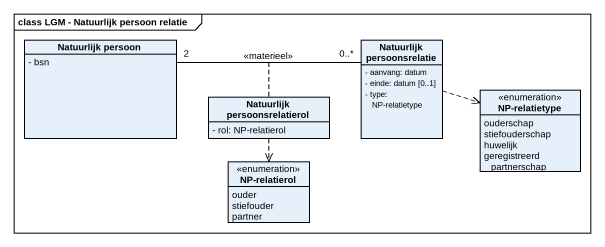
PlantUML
@startuml
mainframe class LGM - Natuurlijk persoon relatie
hide circle
hide empty members
skinparam classAttributeIconSize 0
class "Natuurlijk persoon" as Natuurlijk_persoon {
  - bsn
}
class "Natuurlijk persoonsrelatie" as Natuurlijk_persoonsrelatie {
  - aanvang: datum
  - einde: datum [0..1]
  - type: NP-relatietype
}
enum "NP-relatietype" as NP_relatietype {
  ouderschap
  stiefouderschap
  huwelijk
  geregistreerd partnerschap
}
class "Natuurlijk persoonsrelatierol" as Natuurlijk {
  - rol: NP-relatierol
}
enum "NP-relatierol" as NP_relatierol {
  ouder
  stiefouder
  partner
}
Natuurlijk_persoon "2" -right- "0..*" Natuurlijk_persoonsrelatie : <<materieel>>
(Natuurlijk_persoon, Natuurlijk_persoonsrelatie) .. Natuurlijk
Natuurlijk_persoonsrelatie .right.> NP_relatietype
Natuurlijk ..> NP_relatierol
@enduml
